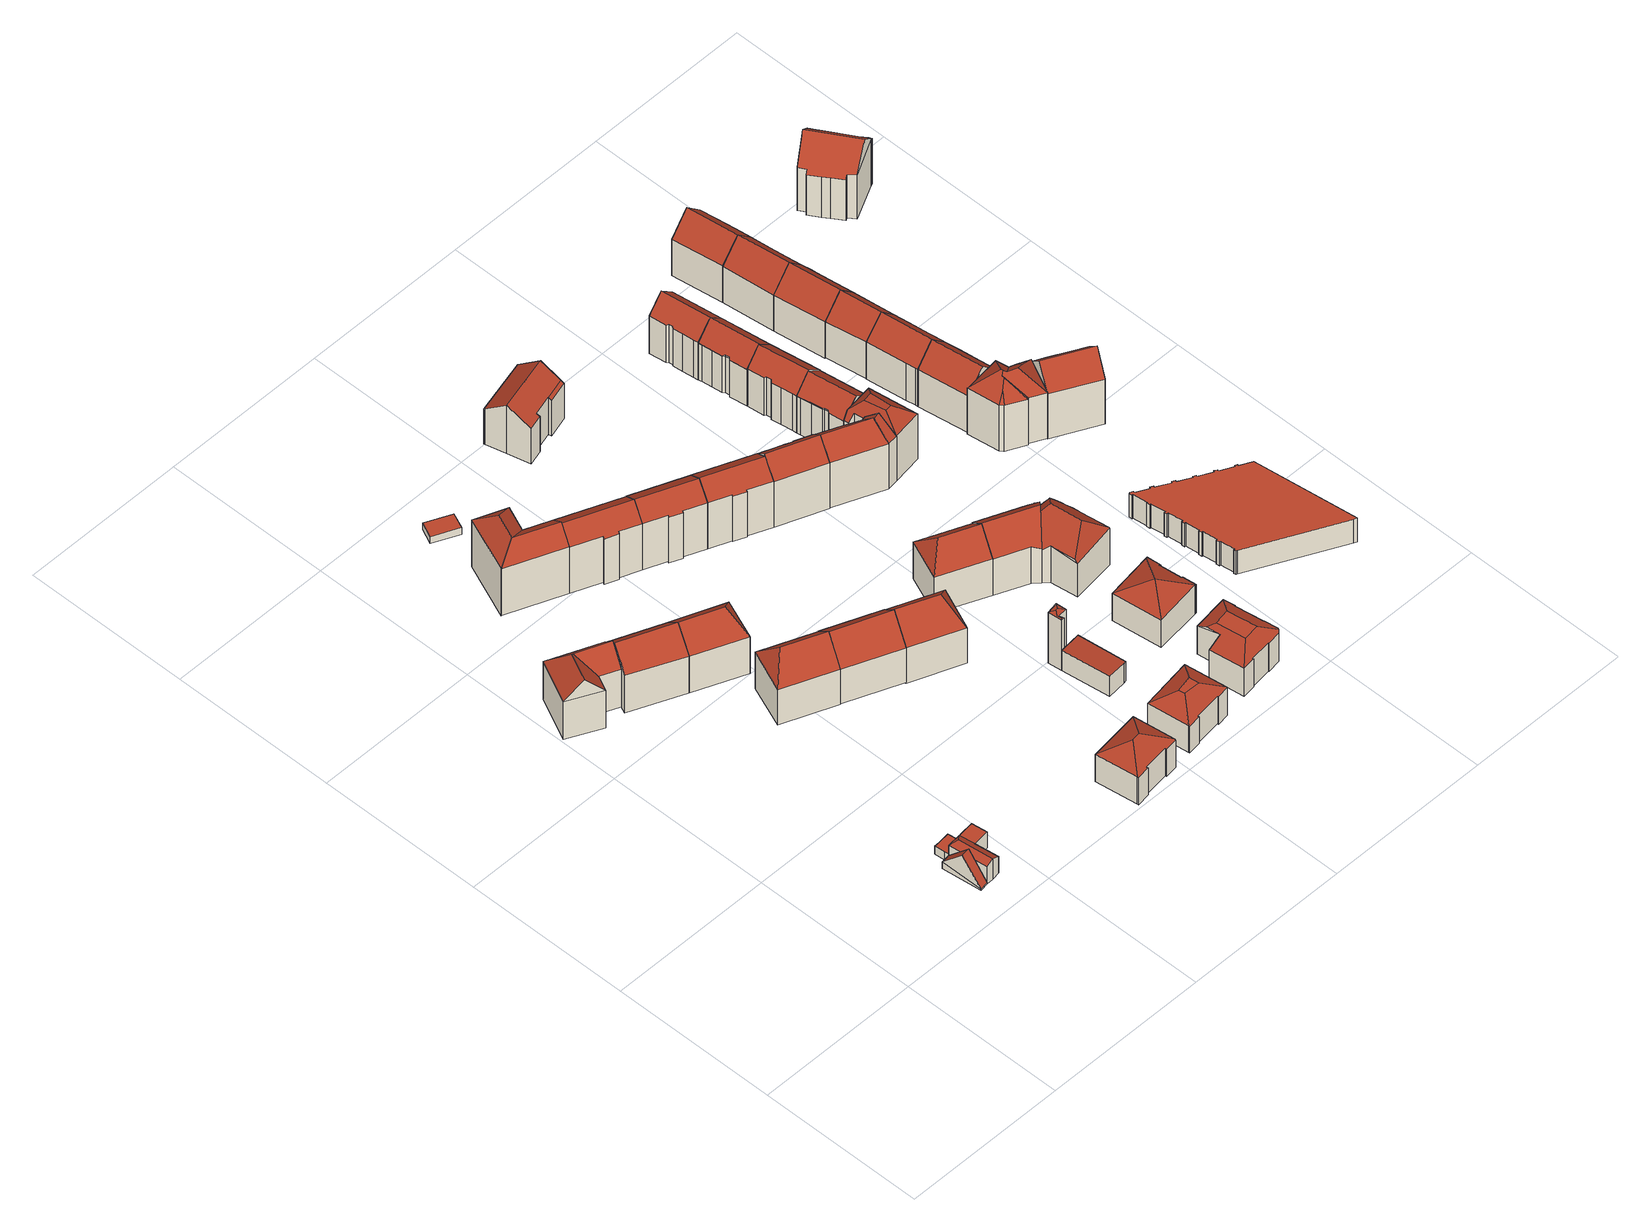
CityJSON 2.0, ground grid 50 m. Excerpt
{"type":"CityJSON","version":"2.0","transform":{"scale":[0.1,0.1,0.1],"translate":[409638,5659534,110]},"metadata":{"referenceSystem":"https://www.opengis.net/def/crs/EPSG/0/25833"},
"CityObjects":{
"building1":{"type":"Building","attributes":{"Dachtyp_tdc":"tdcGableRoof","Gemeindeschluessel":14612000,"Dachneigung":56.15,"QualitaetDacherkennung":2,"Geometrietyp2DReferenz":"3000","measuredHeight":8.94,"function":"31001_9998","roofType":"3100"},"geometry":[{"type":"Solid","lod":"2","boundaries":[[[[0,1,2,3]],[[1,4,5,2]],[[4,6,7,5]],[[6,0,3,7]],[[4,1,8]],[[0,6,9]],[[1,0,9,8]],[[6,4,8,9]],[[3,2,5,7]]]],"semantics":{"surfaces":[{"type":"WallSurface"},{"type":"RoofSurface"},{"type":"GroundSurface"}],"values":[[0,0,0,0,0,0,1,1,2]]}}]},
"building2":{"type":"Building","attributes":{"Dachtyp_tdc":"tdcPolyFlatRoof","Gemeindeschluessel":14612000,"Dachneigung":0,"QualitaetDacherkennung":53,"Geometrietyp2DReferenz":"3000","measuredHeight":2.88,"function":"31001_9998","roofType":"1000"},"geometry":[{"type":"Solid","lod":"2","boundaries":[[[[10,11,12,2]],[[11,13,14,12]],[[13,15,16,14]],[[15,17,18,16]],[[17,19,20,18]],[[19,21,22,20]],[[21,10,2,22]],[[21,19,17,15,13,11,10]],[[2,12,14,16,18,20,22]]]],"semantics":{"surfaces":[{"type":"WallSurface"},{"type":"RoofSurface"},{"type":"GroundSurface"}],"values":[[0,0,0,0,0,0,0,1,2]]}}]},
"building3":{"type":"Building","attributes":{"Gemeindeschluessel":14612000,"Geometrietyp2DReferenz":"3000","function":"31001_9998","roofType":"9999"},"children":["building3-1","building3-2"]},
"building3-1":{"type":"BuildingPart","attributes":{"Dachtyp_tdc":"tdcHipAndGableRoof","Dachneigung":31.31,"QualitaetDacherkennung":81,"Geometrietyp2DReferenz":"3000","measuredHeight":7.44,"roofType":"5000"},"parents":["building3"],"geometry":[{"type":"MultiSurface","lod":"2","boundaries":[[[23,24,25,26]],[[24,27,28,25]],[[27,29,30,28]],[[29,31,32,33,30]],[[34,35,36,37,38]],[[35,23,26,36]],[[31,29,27,39]],[[27,24,23,39]],[[23,35,34,31,39]],[[26,25,28,30,33,37,36]]],"semantics":{"surfaces":[{"type":"WallSurface"},{"type":"RoofSurface"},{"type":"GroundSurface"}],"values":[0,0,0,0,0,0,1,1,1,2]}}]},
"building3-2":{"type":"BuildingPart","attributes":{"Dachtyp_tdc":"tdcPolyFlatRoof","Dachneigung":0,"QualitaetDacherkennung":85,"Geometrietyp2DReferenz":"3000","measuredHeight":5.8,"roofType":"1000"},"parents":["building3"],"geometry":[{"type":"MultiSurface","lod":"2","boundaries":[[[40,38,37,41]],[[42,43,44,30]],[[43,45,46,44]],[[45,40,41,46]],[[45,43,42,32,38,40]],[[41,37,33,30,44,46]]],"semantics":{"surfaces":[{"type":"WallSurface"},{"type":"RoofSurface"},{"type":"GroundSurface"}],"values":[0,0,0,0,1,2]}}]},
"building4":{"type":"Building","attributes":{"Dachtyp_tdc":"tdcFreeFormRoof","Gemeindeschluessel":14612000,"Dachneigung":46.51,"QualitaetDacherkennung":13,"Geometrietyp2DReferenz":"3000","measuredHeight":19.49,"function":"31001_9998","roofType":"5000"},"geometry":[{"type":"Solid","lod":"2","boundaries":[[[[47,48,49,50]],[[48,51,52,49]],[[51,53,54,52]],[[53,55,56,54]],[[55,57,58,56]],[[57,47,50,58]],[[59,60,57,55]],[[59,55,53]],[[61,60,59,53,51]],[[62,61,51,48]],[[62,48,47]],[[60,61,62,47,57]],[[50,49,52,54,56,58]]]],"semantics":{"surfaces":[{"type":"WallSurface"},{"type":"RoofSurface"},{"type":"GroundSurface"}],"values":[[0,0,0,0,0,0,1,0,1,1,0,1,2]]}}]},
"building5":{"type":"Building","attributes":{"Dachtyp_tdc":"tdcFreeFormRoof","Gemeindeschluessel":14612000,"Dachneigung":44.53,"QualitaetDacherkennung":66,"Geometrietyp2DReferenz":"3000","measuredHeight":19.45,"function":"31001_9998","roofType":"5000"},"geometry":[{"type":"Solid","lod":"2","boundaries":[[[[63,64,65,66]],[[64,67,68,65]],[[67,69,49,68]],[[69,70,50,49]],[[70,63,66,50]],[[71,63,70,72]],[[64,71,72,69,67]],[[64,63,71]],[[70,69,72]],[[66,65,68,49,50]]]],"semantics":{"surfaces":[{"type":"WallSurface"},{"type":"RoofSurface"},{"type":"GroundSurface"}],"values":[[0,0,0,0,0,1,1,0,0,2]]}}]},
"building6":{"type":"Building","attributes":{"Dachtyp_tdc":"tdcHipAndGableRoof","Gemeindeschluessel":14612000,"Dachneigung":43.75,"QualitaetDacherkennung":68,"Geometrietyp2DReferenz":"3000","measuredHeight":19.45,"function":"31001_9998","roofType":"5000"},"geometry":[{"type":"Solid","lod":"2","boundaries":[[[[73,74,75,66]],[[74,76,77,75]],[[76,64,65,77]],[[64,73,66,65]],[[76,74,78]],[[73,64,79]],[[74,73,79,78]],[[64,76,78,79]],[[66,75,77,65]]]],"semantics":{"surfaces":[{"type":"WallSurface"},{"type":"RoofSurface"},{"type":"GroundSurface"}],"values":[[0,0,0,0,1,0,1,1,2]]}}]},
"building7":{"type":"Building","attributes":{"Dachtyp_tdc":"tdcHipAndGableRoof","Gemeindeschluessel":14612000,"Dachneigung":42.88,"QualitaetDacherkennung":65,"Geometrietyp2DReferenz":"3000","measuredHeight":19.41,"function":"31001_9998","roofType":"5000"},"geometry":[{"type":"Solid","lod":"2","boundaries":[[[[80,81,82,83]],[[81,84,85,82]],[[84,86,87,85]],[[86,80,83,87]],[[84,81,88]],[[80,86,89]],[[81,80,89,88]],[[86,84,88,89]],[[83,82,85,87]]]],"semantics":{"surfaces":[{"type":"WallSurface"},{"type":"RoofSurface"},{"type":"GroundSurface"}],"values":[[0,0,0,0,1,0,1,1,2]]}}]},
"building8":{"type":"Building","attributes":{"Dachtyp_tdc":"tdcFreeFormRoof","Gemeindeschluessel":14612000,"Dachneigung":40.01,"QualitaetDacherkennung":29,"Geometrietyp2DReferenz":"3000","measuredHeight":21.23,"function":"31001_9998","roofType":"5000"},"geometry":[{"type":"Solid","lod":"2","boundaries":[[[[90,91,92,93]],[[91,94,95,92]],[[94,96,97,95]],[[96,98,99,97]],[[98,100,101,99]],[[100,102,103,101]],[[102,90,93,103]],[[104,102,100]],[[105,106,104,100,98]],[[105,98,96]],[[107,108,106,105,96,94]],[[107,94,91]],[[108,107,91,90]],[[104,106,108,90,102]],[[93,92,95,97,99,101,103]]]],"semantics":{"surfaces":[{"type":"WallSurface"},{"type":"RoofSurface"},{"type":"GroundSurface"}],"values":[[0,0,0,0,0,0,0,1,1,1,1,0,1,1,2]]}}]},
"building9":{"type":"Building","attributes":{"Dachtyp_tdc":"tdcPolyFlatRoof","Gemeindeschluessel":14612000,"Dachneigung":0,"QualitaetDacherkennung":81,"Geometrietyp2DReferenz":"3000","measuredHeight":2.48,"function":"31001_9998","roofType":"1000"},"geometry":[{"type":"Solid","lod":"2","boundaries":[[[[109,110,111,112]],[[110,113,114,111]],[[113,115,116,114]],[[115,109,112,116]],[[115,113,110,109]],[[112,111,114,116]]]],"semantics":{"surfaces":[{"type":"WallSurface"},{"type":"RoofSurface"},{"type":"GroundSurface"}],"values":[[0,0,0,0,1,2]]}}]},
"building10":{"type":"Building","attributes":{"Dachtyp_tdc":"tdcGableRoof","Gemeindeschluessel":14612000,"Dachneigung":42.92,"QualitaetDacherkennung":69,"Geometrietyp2DReferenz":"3000","measuredHeight":19.3,"function":"31001_9998","roofType":"3100"},"geometry":[{"type":"Solid","lod":"2","boundaries":[[[[80,117,118,119]],[[117,120,121,118]],[[120,122,123,121]],[[117,80,124]],[[122,120,125]],[[80,122,125,124]],[[120,117,124,125]],[[123,119,118,121]],[[122,80,119,123]]]],"semantics":{"surfaces":[{"type":"WallSurface"},{"type":"RoofSurface"},{"type":"GroundSurface"}],"values":[[0,0,0,0,0,1,1,2,0]]}}]},
"building11":{"type":"Building","attributes":{"Dachtyp_tdc":"tdcHipRoof","Gemeindeschluessel":14612000,"Dachneigung":26.08,"QualitaetDacherkennung":60,"Geometrietyp2DReferenz":"3000","measuredHeight":13.15,"function":"31001_9998","roofType":"3200"},"geometry":[{"type":"Solid","lod":"2","boundaries":[[[[126,127,128,129]],[[127,130,131,128]],[[130,132,133,131]],[[132,134,135,133]],[[134,136,137,135]],[[136,138,139,137]],[[138,140,141,139]],[[140,142,143,141]],[[142,144,145,143]],[[144,126,129,145]],[[140,138,146]],[[136,134,147]],[[138,136,147,146]],[[134,132,130,127,126,144,142,140,146,147]],[[129,128,131,133,135,137,139,141,143,145]]]],"semantics":{"surfaces":[{"type":"WallSurface"},{"type":"RoofSurface"},{"type":"GroundSurface"}],"values":[[0,0,0,0,0,0,0,0,0,0,1,1,1,1,2]]}}]},
"building12":{"type":"Building","attributes":{"Dachtyp_tdc":"tdcGableRoof","Gemeindeschluessel":14612000,"Dachneigung":37.25,"QualitaetDacherkennung":76,"Geometrietyp2DReferenz":"3000","measuredHeight":20.69,"function":"31001_9998","roofType":"3100"},"geometry":[{"type":"Solid","lod":"2","boundaries":[[[[148,149,150,151]],[[149,152,153,150]],[[152,154,95,153]],[[154,155,156,95]],[[155,157,92,156]],[[157,158,159,92]],[[158,160,161,159]],[[160,162,163,161]],[[162,164,165,163]],[[164,148,151,165]],[[160,158,157,155]],[[155,154,152,149,148,164,162,160]],[[151,150,153,95,156,92,159,161,163,165]]]],"semantics":{"surfaces":[{"type":"WallSurface"},{"type":"RoofSurface"},{"type":"GroundSurface"}],"values":[[0,0,0,0,0,0,0,0,0,0,1,1,2]]}}]},
"building13":{"type":"Building","attributes":{"Dachtyp_tdc":"tdcHipAndGableRoof","Gemeindeschluessel":14612000,"Dachneigung":42.65,"QualitaetDacherkennung":65,"Geometrietyp2DReferenz":"3000","measuredHeight":19.45,"function":"31001_9998","roofType":"5000"},"geometry":[{"type":"Solid","lod":"2","boundaries":[[[[166,167,168,169]],[[167,170,171,168]],[[170,122,172,171]],[[122,166,169,172]],[[170,167,173]],[[166,122,174]],[[167,166,174,173]],[[122,170,173,174]],[[169,168,171,172]]]],"semantics":{"surfaces":[{"type":"WallSurface"},{"type":"RoofSurface"},{"type":"GroundSurface"}],"values":[[0,0,0,0,1,0,1,1,2]]}}]},
"building14":{"type":"Building","attributes":{"Dachtyp_tdc":"tdcGableRoof","Gemeindeschluessel":14612000,"Dachneigung":37.18,"QualitaetDacherkennung":76,"Geometrietyp2DReferenz":"3000","measuredHeight":20.72,"function":"31001_9998","roofType":"3100"},"geometry":[{"type":"Solid","lod":"2","boundaries":[[[[175,176,177,178]],[[176,179,180,177]],[[179,181,163,180]],[[181,182,183,163]],[[182,184,159,183]],[[184,185,186,159]],[[185,187,188,186]],[[187,189,190,188]],[[189,191,192,190]],[[191,175,178,192]],[[187,185,184,182]],[[182,181,179,176,175,191,189,187]],[[178,177,180,163,183,159,186,188,190,192]]]],"semantics":{"surfaces":[{"type":"WallSurface"},{"type":"RoofSurface"},{"type":"GroundSurface"}],"values":[[0,0,0,0,0,0,0,0,0,0,1,1,2]]}}]},
"building15":{"type":"Building","attributes":{"Dachtyp_tdc":"tdcCutTentRoof","Gemeindeschluessel":14612000,"Dachneigung":24.57,"QualitaetDacherkennung":73,"Geometrietyp2DReferenz":"3000","measuredHeight":12.41,"function":"31001_9998","roofType":"9999"},"geometry":[{"type":"Solid","lod":"2","boundaries":[[[[193,194,195,196]],[[194,197,198,195]],[[197,199,200,198]],[[199,201,202,200]],[[201,203,204,202]],[[203,205,206,204]],[[205,207,208,206]],[[207,209,210,208]],[[209,211,212,210]],[[211,193,196,212]],[[203,201,213,214]],[[205,203,214,215]],[[207,205,215,216]],[[201,199,197,194,193,211,209,207,216,213]],[[216,215,214,213]],[[196,195,198,200,202,204,206,208,210,212]]]],"semantics":{"surfaces":[{"type":"WallSurface"},{"type":"RoofSurface"},{"type":"GroundSurface"}],"values":[[0,0,0,0,0,0,0,0,0,0,1,1,1,1,1,2]]}}]},
"building16":{"type":"Building","attributes":{"Dachtyp_tdc":"tdcPolyFlatRoof","Gemeindeschluessel":14612000,"Dachneigung":3.06,"QualitaetDacherkennung":84,"Geometrietyp2DReferenz":"3000","measuredHeight":7.44,"function":"31001_9998","roofType":"2100"},"geometry":[{"type":"Solid","lod":"2","boundaries":[[[[217,218,219,220]],[[218,221,222,219]],[[221,223,224,222]],[[223,225,226,224]],[[225,227,228,226]],[[227,217,220,228]],[[227,225,223,221,218,217]],[[220,219,222,224,226,228]]]],"semantics":{"surfaces":[{"type":"WallSurface"},{"type":"RoofSurface"},{"type":"GroundSurface"}],"values":[[0,0,0,0,0,0,1,2]]}}]},
"building17":{"type":"Building","attributes":{"Dachtyp_tdc":"tdcFreeFormRoof","Gemeindeschluessel":14612000,"Dachneigung":19.69,"QualitaetDacherkennung":4,"Geometrietyp2DReferenz":"3000","measuredHeight":18.82,"function":"31001_9998","roofType":"5000"},"geometry":[{"type":"Solid","lod":"2","boundaries":[[[[229,230,219,222]],[[230,231,232,219]],[[231,233,234,232]],[[233,235,236,234]],[[235,237,238,236]],[[237,229,222,238]],[[239,240,241,237,235]],[[239,235,233]],[[240,239,233,231]],[[242,241,240,231,230]],[[242,230,229]],[[241,242,229,237]],[[222,219,232,234,236,238]]]],"semantics":{"surfaces":[{"type":"WallSurface"},{"type":"RoofSurface"},{"type":"GroundSurface"}],"values":[[0,0,0,0,0,0,1,1,1,1,1,1,2]]}}]},
"building18":{"type":"Building","attributes":{"Dachtyp_tdc":"tdcGableRoof","Gemeindeschluessel":14612000,"Dachneigung":37.63,"QualitaetDacherkennung":75,"Geometrietyp2DReferenz":"3000","measuredHeight":20.78,"function":"31001_9998","roofType":"3100"},"geometry":[{"type":"Solid","lod":"2","boundaries":[[[[243,244,245,246]],[[244,247,248,245]],[[247,189,190,248]],[[189,249,250,190]],[[249,251,186,250]],[[251,252,253,186]],[[252,254,255,253]],[[254,256,257,255]],[[256,258,259,257]],[[258,243,246,259]],[[254,252,251,249]],[[249,189,247,244,243,258,256,254]],[[246,245,248,190,250,186,253,255,257,259]]]],"semantics":{"surfaces":[{"type":"WallSurface"},{"type":"RoofSurface"},{"type":"GroundSurface"}],"values":[[0,0,0,0,0,0,0,0,0,0,1,1,2]]}}]},
"building19":{"type":"Building","attributes":{"Gemeindeschluessel":14612000,"Geometrietyp2DReferenz":"3000","function":"31001_9998","roofType":"9999"},"children":["building19-1","building19-2"]},
"building19-1":{"type":"BuildingPart","attributes":{"Dachtyp_tdc":"tdcGableRoof","Dachneigung":36.64,"QualitaetDacherkennung":79,"Geometrietyp2DReferenz":"3000","measuredHeight":17.58,"roofType":"3100"},"parents":["building19"],"geometry":[{"type":"MultiSurface","lod":"2","boundaries":[[[260,261,262,263]],[[261,264,265,262]],[[264,266,267,265]],[[266,268,269,267]],[[268,270,271,269]],[[270,272,273,271]],[[272,274,275,273]],[[274,276,277,275]],[[276,278,279,277]],[[276,274,272,270,268]],[[268,266,264,261,260,280,278,276]],[[262,265,267,269,271,273,275,277,279,263]]],"semantics":{"surfaces":[{"type":"WallSurface"},{"type":"RoofSurface"},{"type":"GroundSurface"}],"values":[0,0,0,0,0,0,0,0,0,1,1,2]}}]},
"building19-2":{"type":"BuildingPart","attributes":{"Dachtyp_tdc":"tdcPolyFlatRoof","Dachneigung":39.88,"QualitaetDacherkennung":22,"Geometrietyp2DReferenz":"3000","measuredHeight":13.48,"roofType":"2100"},"parents":["building19"],"geometry":[{"type":"MultiSurface","lod":"2","boundaries":[[[281,282,283,284]],[[282,285,263,283]],[[285,260,263]],[[278,281,284,279]],[[278,280,285,282,281]],[[284,283,263,279]]],"semantics":{"surfaces":[{"type":"WallSurface"},{"type":"RoofSurface"},{"type":"GroundSurface"}],"values":[0,0,0,0,1,2]}}]},
"building20":{"type":"Building","attributes":{"Dachtyp_tdc":"tdcHipAndGableRoof","Gemeindeschluessel":14612000,"Dachneigung":43.57,"QualitaetDacherkennung":68,"Geometrietyp2DReferenz":"3000","measuredHeight":19.49,"function":"31001_9998","roofType":"5000"},"geometry":[{"type":"Solid","lod":"2","boundaries":[[[[286,287,288,289]],[[287,290,291,288]],[[290,292,293,291]],[[292,286,289,293]],[[290,287,294]],[[286,292,295]],[[287,286,295,294]],[[292,290,294,295]],[[289,288,291,293]]]],"semantics":{"surfaces":[{"type":"WallSurface"},{"type":"RoofSurface"},{"type":"GroundSurface"}],"values":[[0,0,0,0,1,0,1,1,2]]}}]},
"building21":{"type":"Building","attributes":{"Dachtyp_tdc":"tdcGableRoof","Gemeindeschluessel":14612000,"Dachneigung":41.69,"QualitaetDacherkennung":65,"Geometrietyp2DReferenz":"3000","measuredHeight":21.37,"function":"31001_9998","roofType":"3100"},"geometry":[{"type":"Solid","lod":"2","boundaries":[[[[296,297,298,299]],[[297,300,301,298]],[[300,302,303,301]],[[302,304,305,303]],[[304,306,307,305]],[[306,308,309,307]],[[308,310,311,309]],[[310,312,313,311]],[[312,314,315,313]],[[314,316,317,315]],[[316,318,319,317]],[[318,320,321,319]],[[320,296,299,321]],[[316,314,312,310]],[[310,308,306,304,302,300,297,296,320,318,316]],[[299,298,301,303,305,307,309,311,313,315,317,319,321]]]],"semantics":{"surfaces":[{"type":"WallSurface"},{"type":"RoofSurface"},{"type":"GroundSurface"}],"values":[[0,0,0,0,0,0,0,0,0,0,0,0,0,1,1,2]]}}]},
"building22":{"type":"Building","attributes":{"Dachtyp_tdc":"tdcFreeFormRoof","Gemeindeschluessel":14612000,"Dachneigung":18.4,"QualitaetDacherkennung":42,"Geometrietyp2DReferenz":"3000","measuredHeight":12.38,"function":"31001_9998","roofType":"5000"},"geometry":[{"type":"Solid","lod":"2","boundaries":[[[[322,323,324,325]],[[323,326,327,324]],[[326,328,329,327]],[[328,330,331,329]],[[330,332,333,331]],[[332,334,335,333]],[[334,336,337,335]],[[336,338,339,337]],[[338,340,341,339]],[[340,342,343,341]],[[342,344,345,343]],[[344,346,347,345]],[[346,348,349,347]],[[348,350,351,349]],[[350,322,325,351]],[[352,348,346,353,354]],[[355,328,326,323,322,350,348,352,356]],[[340,338,336,334,332,330,355,356,357]],[[354,353,344,342,340,357]],[[357,356,352,354]],[[330,328,355]],[[346,344,353]],[[325,324,327,329,331,333,335,337,339,341,343,345,347,349,351]]]],"semantics":{"surfaces":[{"type":"WallSurface"},{"type":"RoofSurface"},{"type":"GroundSurface"}],"values":[[0,0,0,0,0,0,0,0,0,0,0,0,0,0,0,1,1,1,1,1,0,0,2]]}}]},
"building23":{"type":"Building","attributes":{"Dachtyp_tdc":"tdcFreeFormRoof","Gemeindeschluessel":14612000,"Dachneigung":43.53,"QualitaetDacherkennung":70,"Geometrietyp2DReferenz":"3000","measuredHeight":19.48,"function":"31001_9998","roofType":"5000"},"geometry":[{"type":"Solid","lod":"2","boundaries":[[[[358,359,360,361]],[[359,362,363,360]],[[362,364,365,363]],[[364,366,367,365]],[[366,368,369,367]],[[368,370,371,369]],[[370,372,373,371]],[[372,358,361,373]],[[358,372,370,368,366,374,375]],[[362,359,375,374,364]],[[366,364,374]],[[359,358,375]],[[361,360,363,365,367,369,371,373]]]],"semantics":{"surfaces":[{"type":"WallSurface"},{"type":"RoofSurface"},{"type":"GroundSurface"}],"values":[[0,0,0,0,0,0,0,0,1,1,0,0,2]]}}]},
"building24":{"type":"Building","attributes":{"Dachtyp_tdc":"tdcTentRoof","Gemeindeschluessel":14612000,"Dachneigung":27.84,"QualitaetDacherkennung":57,"Geometrietyp2DReferenz":"3000","measuredHeight":13.74,"function":"31001_9998","roofType":"3500"},"geometry":[{"type":"Solid","lod":"2","boundaries":[[[[376,377,378,379]],[[377,380,381,378]],[[380,382,383,381]],[[382,384,385,383]],[[384,386,387,385]],[[386,388,389,387]],[[388,390,391,389]],[[390,392,393,391]],[[392,394,395,393]],[[394,376,379,395]],[[376,394,396]],[[377,376,396]],[[392,390,388,386,384,382,380,377,396]],[[394,392,396]],[[379,378,381,383,385,387,389,391,393,395]]]],"semantics":{"surfaces":[{"type":"WallSurface"},{"type":"RoofSurface"},{"type":"GroundSurface"}],"values":[[0,0,0,0,0,0,0,0,0,0,1,1,1,1,2]]}}]},
"building25":{"type":"Building","attributes":{"Dachtyp_tdc":"tdcFreeFormRoof","Gemeindeschluessel":14612000,"Dachneigung":42.72,"QualitaetDacherkennung":64,"Geometrietyp2DReferenz":"3000","measuredHeight":21.25,"function":"31001_9998","roofType":"5000"},"geometry":[{"type":"Solid","lod":"2","boundaries":[[[[397,312,398,399]],[[312,400,401,398]],[[400,402,403,401]],[[402,404,405,403]],[[404,406,407,405]],[[406,397,399,407]],[[397,408,409,312]],[[408,406,404,402,400,409]],[[400,312,409]],[[397,406,408]],[[399,398,401,403,405,407]]]],"semantics":{"surfaces":[{"type":"WallSurface"},{"type":"RoofSurface"},{"type":"GroundSurface"}],"values":[[0,0,0,0,0,0,1,1,0,0,2]]}}]},
"building26":{"type":"Building","attributes":{"Dachtyp_tdc":"tdcFreeFormRoof","Gemeindeschluessel":14612000,"Dachneigung":43.28,"QualitaetDacherkennung":49,"Geometrietyp2DReferenz":"3000","measuredHeight":19.54,"function":"31001_9998","roofType":"5000"},"geometry":[{"type":"Solid","lod":"2","boundaries":[[[[410,411,412,413]],[[411,414,415,412]],[[414,416,360,415]],[[416,417,361,360]],[[417,418,419,361]],[[418,420,421,419]],[[420,422,423,421]],[[422,424,425,423]],[[424,426,427,425]],[[426,428,429,427]],[[428,430,431,429]],[[430,432,433,431]],[[432,434,435,433]],[[434,436,437,435]],[[436,438,439,437]],[[438,410,413,439]],[[440,422,420,418,417,441,442]],[[410,443,444,445,411]],[[444,442,441,416,414,445]],[[443,438,436,434,432,430,428,426,424,440,442,444]],[[414,411,445]],[[410,438,443]],[[424,422,440]],[[417,416,441]],[[413,412,415,360,361,419,421,423,425,427,429,431,433,435,437,439]]]],"semantics":{"surfaces":[{"type":"WallSurface"},{"type":"RoofSurface"},{"type":"GroundSurface"}],"values":[[0,0,0,0,0,0,0,0,0,0,0,0,0,0,0,0,1,1,1,1,0,0,0,0,2]]}}]},
"building27":{"type":"Building","attributes":{"Gemeindeschluessel":14612000,"Geometrietyp2DReferenz":"3000","function":"31001_9998","roofType":"9999"},"children":["building27-1","building27-2"]},
"building27-1":{"type":"BuildingPart","attributes":{"Dachtyp_tdc":"tdcGableRoof","Dachneigung":43.43,"QualitaetDacherkennung":65,"Geometrietyp2DReferenz":"3000","measuredHeight":21.24,"roofType":"3100"},"parents":["building27"],"geometry":[{"type":"MultiSurface","lod":"2","boundaries":[[[446,397,399,447]],[[397,448,407,399]],[[448,449,450,451,407]],[[448,397,452]],[[446,453,449,454]],[[397,446,454,452]],[[449,448,452,454]],[[447,399,407,451]]],"semantics":{"surfaces":[{"type":"WallSurface"},{"type":"RoofSurface"},{"type":"GroundSurface"}],"values":[0,0,0,0,0,1,1,2]}}]},
"building27-2":{"type":"BuildingPart","attributes":{"Dachtyp_tdc":"tdcCutTentRoof","Dachneigung":43.33,"QualitaetDacherkennung":52,"Geometrietyp2DReferenz":"3000","measuredHeight":20.81,"roofType":"9999"},"parents":["building27"],"geometry":[{"type":"MultiSurface","lod":"2","boundaries":[[[455,456,457,458]],[[456,459,460,457]],[[459,461,462,460]],[[461,463,464,462]],[[463,465,446,447,464]],[[450,466,467,451]],[[466,455,458,467]],[[461,459,468,469]],[[463,461,469,470]],[[465,463,470,471]],[[459,456,455,466,450,453,465,471,468]],[[471,470,469,468]],[[458,457,460,462,464,447,451,467]]],"semantics":{"surfaces":[{"type":"WallSurface"},{"type":"RoofSurface"},{"type":"GroundSurface"}],"values":[0,0,0,0,0,0,0,1,1,1,1,1,2]}}]},
"building28":{"type":"Building","attributes":{"Dachtyp_tdc":"tdcFreeFormRoof","Gemeindeschluessel":14612000,"Dachneigung":41.95,"QualitaetDacherkennung":76,"Geometrietyp2DReferenz":"3000","measuredHeight":18.25,"function":"31001_9998","roofType":"5000"},"geometry":[{"type":"Solid","lod":"2","boundaries":[[[[472,473,474,475]],[[473,476,477,474]],[[476,478,479,477]],[[478,480,481,479]],[[480,482,483,481]],[[482,484,485,483]],[[484,486,462,485]],[[486,487,457,462]],[[487,488,489,457]],[[488,472,475,489]],[[490,491,492,493]],[[493,492,494,495,496,497,498,499,488,487]],[[488,499,472]],[[472,499,498,473]],[[473,498,497,476]],[[476,497,496,478]],[[478,496,495,480]],[[480,495,494,482]],[[482,494,492,491,484]],[[484,491,490,486]],[[486,490,493,487]],[[475,474,477,479,481,483,485,462,457,489]]]],"semantics":{"surfaces":[{"type":"WallSurface"},{"type":"RoofSurface"},{"type":"GroundSurface"}],"values":[[0,0,0,0,0,0,0,0,0,0,1,1,0,0,0,0,0,0,0,0,0,2]]}}]},
"building29":{"type":"Building","attributes":{"Dachtyp_tdc":"tdcFreeFormRoof","Gemeindeschluessel":14612000,"Dachneigung":44.75,"QualitaetDacherkennung":77,"Geometrietyp2DReferenz":"3000","measuredHeight":18.33,"function":"31001_9998","roofType":"5000"},"geometry":[{"type":"Solid","lod":"2","boundaries":[[[[500,501,502,503]],[[501,504,485,502]],[[504,482,483,485]],[[482,505,506,483]],[[505,507,508,506]],[[507,509,510,508]],[[509,511,512,510]],[[511,513,514,512]],[[513,515,516,514]],[[515,500,503,516]],[[517,504,501,518]],[[505,482,517,518,500,515,513,511,509,507]],[[501,500,518]],[[482,504,517]],[[503,502,485,483,506,508,510,512,514,516]]]],"semantics":{"surfaces":[{"type":"WallSurface"},{"type":"RoofSurface"},{"type":"GroundSurface"}],"values":[[0,0,0,0,0,0,0,0,0,0,1,1,0,0,2]]}}]},
"building30":{"type":"Building","attributes":{"Dachtyp_tdc":"tdcFreeFormRoof","Gemeindeschluessel":14612000,"Dachneigung":44.37,"QualitaetDacherkennung":92,"Geometrietyp2DReferenz":"3000","measuredHeight":18.25,"function":"31001_9998","roofType":"5000"},"geometry":[{"type":"Solid","lod":"2","boundaries":[[[[519,520,521,522]],[[520,523,524,521]],[[523,525,526,524]],[[525,527,528,526]],[[527,529,530,528]],[[529,531,532,530]],[[531,533,502,532]],[[533,534,503,502]],[[534,535,536,503]],[[535,519,522,536]],[[501,537,538,539]],[[539,538,540,541,542,543,544,545,535,546]],[[533,501,539,546,534]],[[534,546,535]],[[535,545,519]],[[519,545,544,520]],[[520,544,543,523]],[[523,543,542,525]],[[525,542,541,527]],[[527,541,540,529]],[[529,540,538,537,531]],[[531,537,501,533]],[[522,521,524,526,528,530,532,502,503,536]]]],"semantics":{"surfaces":[{"type":"WallSurface"},{"type":"RoofSurface"},{"type":"GroundSurface"}],"values":[[0,0,0,0,0,0,0,0,0,0,1,1,0,0,0,0,0,0,0,0,0,0,2]]}}]},
"building31":{"type":"Building","attributes":{"Dachtyp_tdc":"tdcFreeFormRoof","Gemeindeschluessel":14612000,"Dachneigung":43.85,"QualitaetDacherkennung":73,"Geometrietyp2DReferenz":"3000","measuredHeight":18.3,"function":"31001_9998","roofType":"5000"},"geometry":[{"type":"Solid","lod":"2","boundaries":[[[[547,548,549,550]],[[548,551,552,549]],[[551,553,554,552]],[[553,537,532,554]],[[537,555,530,532]],[[555,556,557,530]],[[556,558,559,557]],[[558,560,561,559]],[[560,562,563,561]],[[562,547,550,563]],[[558,556,555,564,565,551,548,547,562,560]],[[564,537,553,565]],[[553,551,565]],[[555,537,564]],[[550,549,552,554,532,530,557,559,561,563]]]],"semantics":{"surfaces":[{"type":"WallSurface"},{"type":"RoofSurface"},{"type":"GroundSurface"}],"values":[[0,0,0,0,0,0,0,0,0,0,1,1,0,0,2]]}}]},
"building32":{"type":"Building","attributes":{"Dachtyp_tdc":"tdcPolyFlatRoof","Gemeindeschluessel":14612000,"Dachneigung":0,"QualitaetDacherkennung":26,"Geometrietyp2DReferenz":"3000","measuredHeight":8.52,"function":"31001_2052","roofType":"1000"},"geometry":[{"type":"Solid","lod":"2","boundaries":[[[[566,567,568,569]],[[567,570,571,568]],[[570,572,573,571]],[[572,574,575,573]],[[572,570,567,566,576,577,578,579,580,581,582,583,584,585,586,587,588,589,590,591,592,593,594,595,596,597,598,599,600,601,602,603,604,605,606,607,608,609,610,611,612,613,614,615,616,617,618,619,620,621,622,623,574]],[[575,624,625,626,627,628,629,630,631,632,633,634,635,636,637,638,639,640,641,642,643,644,645,646,647,648,649,650,651,652,653,654,655,656,657,658,659,660,661,662,663,664,665,666,667,668,669,670,671,569,568,571,573]],[[574,623,624,575]],[[623,622,625,624]],[[622,621,626,625]],[[621,620,627,626]],[[620,619,628,627]],[[619,618,629,628]],[[618,617,630,629]],[[617,616,631,630]],[[616,615,632,631]],[[615,614,633,632]],[[614,613,634,633]],[[613,612,635,634]],[[612,611,636,635]],[[611,610,637,636]],[[610,609,638,637]],[[609,608,639,638]],[[608,607,640,639]],[[607,606,641,640]],[[606,605,642,641]],[[605,604,643,642]],[[604,603,644,643]],[[603,602,645,644]],[[602,601,646,645]],[[601,600,647,646]],[[600,599,648,647]],[[599,598,649,648]],[[598,597,650,649]],[[597,596,651,650]],[[596,595,652,651]],[[595,594,653,652]],[[594,593,654,653]],[[593,592,655,654]],[[592,591,656,655]],[[591,590,657,656]],[[590,589,658,657]],[[589,588,659,658]],[[588,587,660,659]],[[587,586,661,660]],[[586,585,662,661]],[[585,584,663,662]],[[584,583,664,663]],[[583,582,665,664]],[[582,581,666,665]],[[581,580,667,666]],[[580,579,668,667]],[[579,578,669,668]],[[578,577,670,669]],[[577,576,671,670]],[[576,566,569,671]]]],"semantics":{"surfaces":[{"type":"WallSurface"},{"type":"RoofSurface"},{"type":"GroundSurface"}],"values":[[0,0,0,0,1,2,0,0,0,0,0,0,0,0,0,0,0,0,0,0,0,0,0,0,0,0,0,0,0,0,0,0,0,0,0,0,0,0,0,0,0,0,0,0,0,0,0,0,0,0,0,0,0,0,0]]}}]},
"building33":{"type":"Building","attributes":{"Dachtyp_tdc":"tdcFreeFormRoof","Gemeindeschluessel":14612000,"Dachneigung":43.21,"QualitaetDacherkennung":30,"Geometrietyp2DReferenz":"3000","measuredHeight":22.17,"function":"31001_9998","roofType":"5000"},"geometry":[{"type":"Solid","lod":"2","boundaries":[[[[672,673,674,675]],[[673,676,677,674]],[[676,678,679,677]],[[678,680,681,679]],[[680,682,683,681]],[[682,684,685,683]],[[684,686,687,685]],[[686,688,689,687]],[[688,690,691,689]],[[690,692,693,691]],[[694,690,688]],[[695,694,688,686]],[[696,695,686,684]],[[697,698,699,696,684,682]],[[700,697,682,680]],[[700,680,678]],[[698,697,700,678,676]],[[701,699,698,676,673]],[[702,701,673,672]],[[702,672,692]],[[694,695,696,699,701,702,692,690]],[[693,675,674,677,679,681,683,685,687,689,691]],[[692,672,675,693]]]],"semantics":{"surfaces":[{"type":"WallSurface"},{"type":"RoofSurface"},{"type":"GroundSurface"}],"values":[[0,0,0,0,0,0,0,0,0,0,1,1,1,1,1,1,1,1,1,1,1,2,0]]}}]},
"building34":{"type":"Building","attributes":{"Dachtyp_tdc":"tdcFreeFormRoof","Gemeindeschluessel":14612000,"Dachneigung":44.84,"QualitaetDacherkennung":90,"Geometrietyp2DReferenz":"3000","measuredHeight":19.2,"function":"31001_9998","roofType":"5000"},"geometry":[{"type":"Solid","lod":"2","boundaries":[[[[703,704,705,706]],[[704,707,708,705]],[[707,709,710,708]],[[709,711,674,710]],[[711,712,675,674]],[[712,703,706,675]],[[713,711,709,707,704,714]],[[712,713,714,703]],[[704,703,714]],[[712,711,713]],[[706,705,708,710,674,675]]]],"semantics":{"surfaces":[{"type":"WallSurface"},{"type":"RoofSurface"},{"type":"GroundSurface"}],"values":[[0,0,0,0,0,0,1,1,0,0,2]]}}]},
"building35":{"type":"Building","attributes":{"Dachtyp_tdc":"tdcFreeFormRoof","Gemeindeschluessel":14612000,"Dachneigung":43.93,"QualitaetDacherkennung":92,"Geometrietyp2DReferenz":"3000","measuredHeight":19.2,"function":"31001_9998","roofType":"5000"},"geometry":[{"type":"Solid","lod":"2","boundaries":[[[[715,716,717,718]],[[716,719,720,717]],[[719,721,722,720]],[[721,723,724,722]],[[723,725,705,724]],[[725,703,706,705]],[[703,726,727,706]],[[726,728,729,727]],[[728,730,731,729]],[[730,715,718,731]],[[732,730,728,726,703,733]],[[734,735,736,737,738,732,733,739]],[[723,734,739,725]],[[725,739,733,703]],[[730,732,738,715]],[[715,738,737,716]],[[716,737,736,719]],[[719,736,735,721]],[[721,735,734,723]],[[718,717,720,722,724,705,706,727,729,731]]]],"semantics":{"surfaces":[{"type":"WallSurface"},{"type":"RoofSurface"},{"type":"GroundSurface"}],"values":[[0,0,0,0,0,0,0,0,0,0,1,1,0,0,0,0,0,0,0,2]]}}]},
"building36":{"type":"Building","attributes":{"Dachtyp_tdc":"tdcFreeFormRoof","Gemeindeschluessel":14612000,"Dachneigung":44.19,"QualitaetDacherkennung":91,"Geometrietyp2DReferenz":"3000","measuredHeight":19.12,"function":"31001_9998","roofType":"5000"},"geometry":[{"type":"Solid","lod":"2","boundaries":[[[[730,740,741,742]],[[740,743,744,741]],[[743,745,746,744]],[[745,747,748,746]],[[747,730,742,748]],[[732,747,745,743,749]],[[730,732,749,740]],[[730,747,732]],[[743,740,749]],[[742,741,744,746,748]]]],"semantics":{"surfaces":[{"type":"WallSurface"},{"type":"RoofSurface"},{"type":"GroundSurface"}],"values":[[0,0,0,0,0,1,1,0,0,2]]}}]},
"building37":{"type":"Building","attributes":{"Dachtyp_tdc":"tdcFreeFormRoof","Gemeindeschluessel":14612000,"Dachneigung":43.99,"QualitaetDacherkennung":93,"Geometrietyp2DReferenz":"3000","measuredHeight":19.31,"function":"31001_9998","roofType":"5000"},"geometry":[{"type":"Solid","lod":"2","boundaries":[[[[750,751,752,753]],[[751,754,755,752]],[[754,756,757,755]],[[756,758,759,757]],[[758,743,760,759]],[[743,740,761,760]],[[740,750,753,761]],[[743,758,756,754,751,762,763]],[[740,763,762,750]],[[751,750,762]],[[740,743,763]],[[753,752,755,757,759,760,761]]]],"semantics":{"surfaces":[{"type":"WallSurface"},{"type":"RoofSurface"},{"type":"GroundSurface"}],"values":[[0,0,0,0,0,0,0,1,1,0,0,2]]}}]},
"building38":{"type":"Building","attributes":{"Dachtyp_tdc":"tdcFreeFormRoof","Gemeindeschluessel":14612000,"Dachneigung":44.14,"QualitaetDacherkennung":92,"Geometrietyp2DReferenz":"3000","measuredHeight":19.18,"function":"31001_9998","roofType":"5000"},"geometry":[{"type":"Solid","lod":"2","boundaries":[[[[764,765,766,767]],[[765,768,769,766]],[[768,770,771,769]],[[770,772,773,771]],[[772,774,775,773]],[[774,764,767,775]],[[774,772,770,768,776,762]],[[764,762,776,765]],[[764,774,762]],[[768,765,776]],[[767,766,769,771,773,775]]]],"semantics":{"surfaces":[{"type":"WallSurface"},{"type":"RoofSurface"},{"type":"GroundSurface"}],"values":[[0,0,0,0,0,0,1,1,0,0,2]]}}]},
"building39":{"type":"Building","attributes":{"Dachtyp_tdc":"tdcFreeFormRoof","Gemeindeschluessel":14612000,"Dachneigung":45.01,"QualitaetDacherkennung":75,"Geometrietyp2DReferenz":"3000","measuredHeight":22.23,"function":"31001_9998","roofType":"5000"},"geometry":[{"type":"Solid","lod":"2","boundaries":[[[[777,778,779,780]],[[778,781,782,779]],[[781,783,784,782]],[[783,785,786,784]],[[785,787,788,786]],[[787,777,780,788]],[[787,789,790,777]],[[789,785,783,781,778,790]],[[778,777,790]],[[787,785,789]],[[780,779,782,784,786,788]]]],"semantics":{"surfaces":[{"type":"WallSurface"},{"type":"RoofSurface"},{"type":"GroundSurface"}],"values":[[0,0,0,0,0,0,1,1,0,0,2]]}}]},
"building40":{"type":"Building","attributes":{"Dachtyp_tdc":"tdcGableRoof","Gemeindeschluessel":14612000,"Dachneigung":44.03,"QualitaetDacherkennung":90,"Geometrietyp2DReferenz":"3000","measuredHeight":19.23,"function":"31001_9998","roofType":"3100"},"geometry":[{"type":"Solid","lod":"2","boundaries":[[[[791,792,793,794]],[[792,795,796,793]],[[795,797,798,796]],[[797,768,769,798]],[[768,799,800,769]],[[799,801,766,800]],[[801,802,803,766]],[[802,791,794,803]],[[799,768,797,795,792,791]],[[791,802,801,799]],[[794,793,796,798,769,800,766,803]]]],"semantics":{"surfaces":[{"type":"WallSurface"},{"type":"RoofSurface"},{"type":"GroundSurface"}],"values":[[0,0,0,0,0,0,0,0,1,1,2]]}}]},
"building41":{"type":"Building","attributes":{"Dachtyp_tdc":"tdcFreeFormRoof","Gemeindeschluessel":14612000,"Dachneigung":45.6,"QualitaetDacherkennung":62,"Geometrietyp2DReferenz":"3000","measuredHeight":22.36,"function":"31001_9998","roofType":"5000"},"geometry":[{"type":"Solid","lod":"2","boundaries":[[[[804,805,806,807,808,809,810,811,812,813]],[[814,808,807]],[[805,815,806]],[[816,817,818,819,820,821,822,823,824,825,826,827,828,829,830]],[[809,808,817,816]],[[808,814,818,817]],[[814,831,819,818]],[[831,832,820,819]],[[832,833,821,820]],[[833,834,822,821]],[[834,835,823,822]],[[835,815,824,823]],[[815,805,825,824]],[[805,804,826,825]],[[804,813,827,826]],[[813,812,828,827]],[[812,811,829,828]],[[811,810,830,829]],[[810,809,816,830]],[[815,835,834,833,832,831,814,807,806]]]],"semantics":{"surfaces":[{"type":"RoofSurface"},{"type":"WallSurface"},{"type":"GroundSurface"}],"values":[[0,1,1,2,1,1,1,1,1,1,1,1,1,1,1,1,1,1,1,0]]}}]}
},
"vertices":[
[338,208,30],[365,212,30],[365,212,6],[338,208,6],[378,93,9],[378,93,6],[352,89,9],[352,89,6],[372,150,95],[345,146,95],
[365,212,35],[363,223,35],[363,223,6],[361,255,35],[361,255,6],[377,256,35],[377,256,6],[412,260,35],[412,260,6],[415,235,35],[415,235,6],[417,219,35],[417,219,6],
[399,95,79],[378,93,67],[378,93,5],[399,95,5],[365,212,67],[365,212,5],[408,218,65],[408,218,5],[408,217,65],[408,217,63],[408,217,5],[414,171,65],[424,99,65],[424,99,5],[414,171,5],[414,171,63],[387,198,79],
[465,177,63],[465,177,5],[408,218,63],[417,219,63],[417,219,5],[459,224,63],[459,224,5],
[218,1242,144],[180,1149,144],[180,1149,8],[218,1242,8],[125,1172,144],[125,1172,8],[103,1128,144],[103,1128,8],[3,1176,144],[3,1176,8],[66,1305,144],[66,1305,8],[53,1152,203],[93,1233,203],[100,1236,197],[199,1195,197],
[373,1177,141],[328,1060,142],[328,1060,8],[373,1177,8],[171,1128,145],[171,1128,8],[180,1149,167],[218,1242,141],[350,1119,203],[194,1184,203],
[373,1177,142],[527,1115,141],[527,1115,8],[479,997,141],[479,997,8],[468,1071,202],[351,1119,202],
[559,766,135],[403,830,135],[403,830,7],[559,766,7],[453,954,139],[453,954,7],[610,890,139],[610,890,7],[464,882,201],[586,832,201],
[329,1628,171],[406,1597,171],[406,1597,1],[329,1628,1],[368,1506,171],[368,1506,1],[201,1575,171],[201,1575,1],[199,1576,171],[199,1576,1],[268,1741,171],[268,1741,1],[360,1703,171],[360,1703,1],[295,1676,214],[202,1577,173],[265,1603,214],[387,1551,213],[265,1602,213],
[323,1829,33],[247,1863,33],[247,1863,8],[323,1829,8],[268,1909,33],[268,1909,8],[343,1874,33],[343,1874,8],
[610,890,140],[610,890,8],[559,766,8],[773,823,140],[773,823,8],[722,699,135],[722,699,8],[586,831,201],[749,765,201],
[940,26,106],[864,16,106],[864,16,6],[940,26,6],[865,12,104],[865,12,6],[825,6,104],[825,6,6],[824,11,106],[824,11,6],[808,137,105],[808,137,6],[963,157,105],[963,157,6],[979,31,106],[979,31,6],[979,27,104],[979,27,6],[941,22,104],[941,22,6],[911,87,138],[884,83,138],
[488,1450,166],[449,1465,166],[449,1465,1],[488,1450,1],[452,1471,170],[452,1471,1],[368,1506,170],[387,1551,208],[387,1551,1],[406,1597,170],[587,1522,170],[587,1522,1],[568,1476,208],[568,1476,1],[549,1430,170],[549,1430,1],[490,1455,170],[490,1455,1],
[773,823,139],[925,761,139],[925,761,6],[773,823,6],[874,637,135],[874,637,6],[722,699,6],[867,718,201],[750,766,201],
[647,1385,166],[611,1400,166],[611,1400,1],[647,1385,1],[613,1404,169],[613,1404,1],[549,1430,169],[568,1477,208],[568,1477,1],[587,1522,171],[748,1456,170],[748,1456,1],[729,1410,208],[729,1410,1],[710,1363,169],[710,1363,1],[649,1389,169],[649,1389,1],
[1155,54,105],[1076,44,103],[1076,44,5],[1155,54,5],[1076,41,101],[1076,41,5],[1038,36,100],[1038,36,5],[1037,39,102],[1037,39,5],[1021,164,102],[1021,164,5],[1175,185,106],[1175,185,5],[1192,59,106],[1192,59,5],[1192,56,105],[1192,56,5],[1155,51,104],[1155,51,5],[1089,103,130],[1086,120,130],[1137,133,128],[1141,103,128],
[1036,307,80],[1017,452,80],[1017,452,6],[1036,307,6],[1026,453,80],[1026,453,6],[1083,460,77],[1083,460,6],[1101,314,77],[1101,314,6],[1093,312,77],[1093,312,6],
[1026,453,189],[1017,452,189],[1013,494,189],[1013,494,6],[1048,500,189],[1048,500,6],[1051,469,189],[1051,469,6],[1023,467,189],[1023,467,6],[1035,483,194],[1029,482,194],[1019,470,190],[1021,457,190],
[807,1320,166],[771,1335,166],[771,1335,1],[807,1320,1],[772,1338,169],[772,1338,1],[730,1411,208],[730,1411,1],[748,1456,171],[912,1388,171],[912,1388,1],[894,1343,208],[894,1343,1],[874,1295,169],[874,1295,1],[808,1323,169],[808,1323,1],
[711,1906,141],[653,1890,141],[653,1890,7],[711,1906,7],[656,1881,134],[656,1881,7],[611,1868,134],[611,1868,7],[594,1935,183],[594,1935,7],[579,1994,137],[579,1994,7],[578,1998,134],[578,1998,7],[743,2040,135],[743,2040,7],[759,1978,183],[759,1978,7],[774,1923,142],[774,1923,7],[751,1917,142],
[776,1914,134],[713,1896,134],[713,1896,7],[776,1914,7],[711,1906,142],
[1080,748,138],[937,809,138],[937,809,6],[1080,748,6],[986,927,140],[986,927,6],[1130,865,140],[1130,865,6],[997,855,200],[1105,809,200],
[926,1386,166],[957,1373,167],[957,1373,2],[926,1386,2],[984,1362,168],[984,1362,2],[982,1357,173],[982,1357,2],[1002,1349,173],[1002,1349,2],[1005,1354,168],[1005,1354,2],[1053,1334,170],[1053,1334,2],[1035,1291,215],[1035,1291,2],[1015,1240,167],[1015,1240,2],[874,1295,167],[874,1295,2],[895,1345,215],[895,1345,2],[912,1388,169],[912,1388,2],[914,1391,166],[914,1391,2],
[1400,230,107],[1412,143,108],[1412,143,5],[1400,230,5],[1414,144,107],[1414,144,5],[1420,103,107],[1420,103,5],[1409,89,107],[1409,89,5],[1368,83,107],[1368,83,5],[1368,85,108],[1368,85,5],[1303,76,108],[1303,76,5],[1304,74,107],[1304,74,5],[1266,69,107],[1266,69,5],[1251,175,106],[1251,175,5],[1297,181,122],[1297,181,5],[1288,251,106],[1288,251,5],[1397,266,106],[1397,266,5],[1402,231,106],[1402,231,5],[1361,218,128],[1292,222,121],[1314,211,128],[1415,96,110],[1374,129,129],[1325,122,129],
[1291,790,148],[1194,690,129],[1194,690,5],[1291,790,5],[1175,708,137],[1175,708,5],[1080,748,137],[1080,748,5],[1130,865,143],[1130,865,5],[1266,807,143],[1266,807,5],[1279,799,145],[1279,799,5],[1281,798,146],[1281,798,5],[1106,811,200],[1251,749,200],
[1223,478,105],[1362,495,111],[1362,495,6],[1223,478,6],[1367,496,109],[1367,496,6],[1372,455,108],[1372,455,6],[1367,455,111],[1367,455,6],[1375,387,111],[1375,387,6],[1379,388,109],[1379,388,6],[1384,347,109],[1384,347,6],[1380,346,111],[1380,346,6],[1241,329,105],[1241,329,6],[1305,412,143],
[1161,1179,167],[1015,1240,3],[1161,1179,3],[1053,1334,168],[1053,1334,3],[1128,1302,167],[1128,1302,3],[1132,1287,180],[1132,1287,3],[1166,1273,180],[1166,1273,3],[1164,1235,216],[1035,1290,216],
[1353,611,138],[1222,594,124],[1222,594,5],[1353,611,5],[1211,675,137],[1211,675,5],[1194,690,123],[1291,790,134],[1292,789,135],[1292,789,5],[1300,783,146],[1300,783,5],[1307,775,157],[1307,775,5],[1314,768,157],[1314,768,5],[1320,759,153],[1320,759,5],[1326,750,148],[1326,750,5],[1331,739,144],[1331,739,5],[1335,730,142],[1335,730,5],[1338,721,140],[1338,721,5],[1341,711,139],[1341,711,5],[1343,699,138],[1343,699,5],[1309,773,161],[1248,746,179],[1272,734,200],[1353,612,140],[1284,640,200],[1221,601,137],
[1194,1183,166],[1194,1183,3],[1166,1273,179],[1180,1277,178],[1180,1277,167],[1180,1277,3],[1164,1231,216],[1192,1192,167],[1186,1236,216],
[1161,1315,139],[1159,1330,139],[1159,1330,3],[1161,1315,3],[1173,1331,167],[1173,1331,3],[1261,1343,167],[1261,1343,3],[1282,1196,167],[1282,1196,3],[1194,1183,167],[1176,1310,167],[1176,1310,3],[1197,1297,207],[1225,1301,207],[1229,1236,211],[1209,1233,211],
[1157,1380,136],[1155,1392,136],[1155,1392,3],[1157,1380,3],[1152,1395,136],[1152,1395,3],[1147,1427,136],[1147,1427,3],[1142,1459,136],[1142,1459,3],[1140,1471,136],[1140,1471,3],[1240,1487,136],[1240,1487,3],[1261,1343,136],[1159,1330,136],[1153,1374,136],[1153,1374,3],[1261,1343,138],[1240,1487,138],[1188,1479,185],[1209,1336,185],[1140,1471,138],[1142,1459,138],[1147,1427,139],[1152,1395,139],[1155,1392,141],[1157,1380,141],
[1120,1620,139],[1217,1634,140],[1217,1634,3],[1120,1620,3],[1240,1487,140],[1138,1484,136],[1138,1484,3],[1133,1518,136],[1133,1518,3],[1128,1547,136],[1128,1547,3],[1133,1551,142],[1133,1551,3],[1131,1566,142],[1131,1566,3],[1127,1569,139],[1127,1569,3],[1190,1479,186],[1167,1627,186],
[1117,1678,135],[1115,1690,135],[1115,1690,3],[1117,1678,3],[1110,1696,135],[1110,1696,3],[1106,1726,135],[1106,1726,3],[1102,1757,135],[1102,1757,3],[1100,1768,135],[1100,1768,3],[1197,1781,135],[1197,1781,3],[1217,1634,135],[1120,1620,135],[1112,1673,135],[1112,1673,3],[1197,1781,140],[1150,1775,185],[1169,1627,185],[1100,1768,136],[1102,1757,136],[1106,1726,136],[1110,1696,136],[1115,1690,141],[1117,1678,141],[1120,1620,136],
[1091,1860,142],[1087,1864,138],[1087,1864,3],[1091,1860,3],[1080,1916,138],[1080,1916,3],[1175,1928,143],[1175,1928,3],[1100,1768,138],[1098,1781,138],[1098,1781,3],[1094,1815,138],[1094,1815,3],[1090,1844,138],[1090,1844,3],[1093,1848,142],[1093,1848,3],[1149,1775,186],[1129,1922,186],
[1511,624,89],[1509,635,89],[1509,635,3],[1511,624,3],[1512,635,89],[1512,635,3],[1506,679,89],[1506,679,3],[1503,678,89],[1503,678,3],[1514,625,89],[1521,582,89],[1517,582,89],[1518,573,89],[1522,573,89],[1528,530,89],[1524,530,89],[1525,520,89],[1529,521,89],[1534,479,89],[1530,478,89],[1532,468,89],[1536,469,89],[1541,426,89],[1538,425,89],[1539,415,89],[1543,415,89],[1548,373,89],[1545,373,89],[1546,365,89],[1550,365,89],[1822,230,89],[1831,226,89],[1791,540,89],[1755,558,89],[1756,562,89],[1749,565,89],[1747,562,89],[1708,581,89],[1710,585,89],[1701,590,89],[1699,586,89],[1658,607,89],[1660,610,89],[1651,614,89],[1650,611,89],[1611,631,89],[1613,635,89],[1603,640,89],[1601,636,89],[1560,658,89],[1562,661,89],[1552,666,89],[1550,662,89],[1513,681,89],[1514,685,89],[1506,689,89],[1502,688,89],[1502,688,3],[1506,689,3],[1514,685,3],[1513,681,3],[1550,662,3],[1552,666,3],[1562,661,3],[1560,658,3],[1601,636,3],[1603,640,3],[1613,635,3],[1611,631,3],[1650,611,3],[1651,614,3],[1660,610,3],[1658,607,3],[1699,586,3],[1701,590,3],[1710,585,3],[1708,581,3],[1747,562,3],[1749,565,3],[1756,562,3],[1755,558,3],[1791,540,3],[1831,226,3],[1822,230,3],[1550,365,3],[1546,365,3],[1545,373,3],[1548,373,3],[1543,415,3],[1539,415,3],[1538,425,3],[1541,426,3],[1536,469,3],[1532,468,3],[1530,478,3],[1534,479,3],[1529,521,3],[1525,520,3],[1524,530,3],[1528,530,3],[1522,573,3],[1518,573,3],[1517,582,3],[1521,582,3],[1514,625,3],
[1431,1166,170],[1541,1179,170],[1541,1179,3],[1431,1166,3],[1548,1141,170],[1548,1141,3],[1568,1134,170],[1568,1134,3],[1604,1118,170],[1604,1118,3],[1552,1013,170],[1552,1013,3],[1507,1036,170],[1507,1036,3],[1504,1032,170],[1504,1032,3],[1448,1061,170],[1448,1061,3],[1440,1070,170],[1440,1070,3],[1427,1166,170],[1427,1166,3],[1463,1081,193],[1484,1096,214],[1485,1103,216],[1527,1089,223],[1499,1101,221],[1494,1109,225],[1555,1100,204],[1493,1114,225],[1431,1162,174],
[1409,1317,137],[1519,1331,140],[1519,1331,3],[1409,1317,3],[1526,1287,140],[1526,1287,3],[1534,1227,140],[1534,1227,3],[1541,1179,140],[1431,1166,137],[1489,1173,195],[1467,1325,195],
[1497,1483,137],[1504,1439,137],[1504,1439,3],[1497,1483,3],[1512,1379,137],[1512,1379,3],[1514,1367,137],[1514,1367,3],[1518,1339,137],[1518,1339,3],[1519,1331,137],[1408,1324,137],[1408,1324,3],[1404,1352,137],[1404,1352,3],[1388,1472,137],[1388,1472,3],[1447,1478,195],[1468,1325,195],[1518,1339,141],[1514,1367,141],[1512,1379,141],[1504,1439,142],[1497,1483,142],[1519,1331,141],
[1368,1593,134],[1368,1593,4],[1388,1472,4],[1482,1608,141],[1482,1608,4],[1493,1520,142],[1493,1520,4],[1497,1483,143],[1497,1483,4],[1430,1601,195],
[1345,1747,132],[1461,1762,141],[1461,1762,2],[1345,1747,2],[1465,1734,141],[1465,1734,2],[1467,1718,141],[1467,1718,2],[1475,1659,141],[1475,1659,2],[1482,1608,2],[1368,1593,2],[1409,1755,195],[1431,1601,195],
[1345,1747,133],[1327,1902,134],[1327,1902,3],[1345,1747,3],[1442,1917,140],[1442,1917,3],[1449,1857,140],[1449,1857,3],[1455,1808,140],[1455,1808,3],[1461,1762,140],[1461,1762,3],[1389,1910,195],
[1552,1013,165],[1604,1118,164],[1604,1118,2],[1552,1013,2],[1640,1098,166],[1640,1098,2],[1693,1072,165],[1693,1072,2],[1738,1049,164],[1738,1049,2],[1685,945,165],[1685,945,2],[1712,998,225],[1578,1066,225],
[1367,2064,195],[1422,2071,138],[1422,2071,3],[1367,2064,3],[1429,2025,138],[1429,2025,3],[1437,1966,138],[1437,1966,3],[1388,1910,195],[1388,1910,3],[1327,1902,136],[1305,2055,134],[1305,2055,3],
[1743,1879,159],[1758,1858,160],[1814,1886,224],[1732,2019,224],[1676,1984,157],[1690,1962,156],[1681,1957,146],[1702,1925,147],[1714,1906,148],[1735,1874,148],[1777,2047,173],[1862,1910,171],[1690,1962,0],[1676,1984,0],[1777,2047,0],[1792,2022,0],[1798,2025,0],[1848,1943,0],[1863,1919,0],[1867,1912,0],[1862,1910,0],[1758,1858,0],[1743,1879,0],[1735,1874,0],[1714,1906,0],[1702,1925,0],[1681,1957,0],[1792,2022,173],[1798,2025,166],[1848,1943,166],[1863,1919,167],[1867,1912,167]
]}
